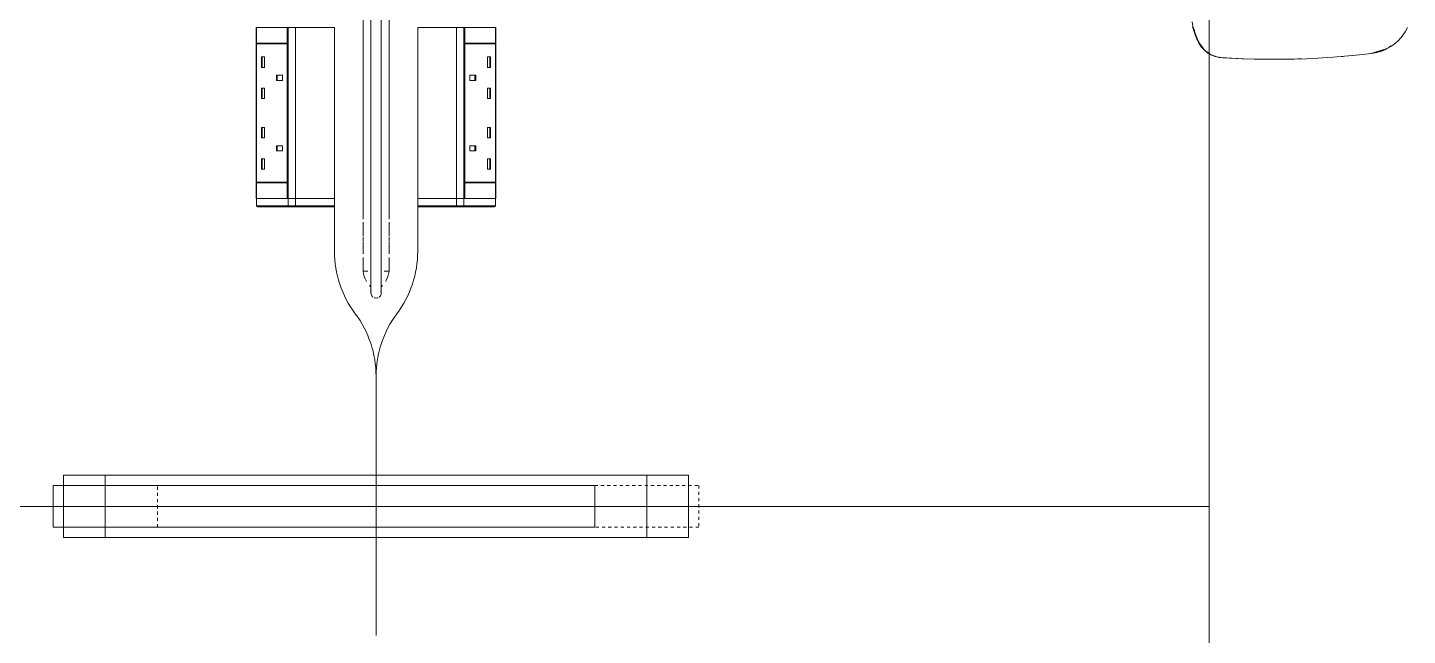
# Model space of a CAD drawing. Header units: millimetres. Extents: x 79795 to 317870, y -36033 to 97293.
# Drawn here: x 199713 to 201039, y 11952 to 12536 of the extents above; entities that cross this region are included whole.
import ezdxf

# ---------------------------------------------------------------- set-up
doc = ezdxf.new("R2010")
doc.units = ezdxf.units.MM
doc.header["$MEASUREMENT"] = 0
doc.linetypes.add('Dash', pattern=[6, 3, -3])
for name, color, linetype, lineweight in [('G-IMPT', 8, 'CONTINUOUS', 9), ('I-FURN', 8, 'CONTINUOUS', 9), ('I-FURN-HDLN', 8, 'Dash', 9)]:
    doc.layers.add(name, color=color, linetype=linetype, lineweight=lineweight)

msp = doc.modelspace()

# ---------------------------------------------------------------- linework, layer by layer
at = {"layer": 'G-IMPT'}
for p, q in [((200831.8, 12541.3), (200832.8, 12535.3)), ((200834.3, 12529.9), (200832.8, 12535.3)), ((201036.3, 12531.7), (201038.5, 12535.8)), ((200834.3, 12531), (200833.6, 12534.4)), ((200834.3, 12531), (200836.6, 12525.4)), ((200834.3, 12529.9), (200835.9, 12525.5)), ((200837.8, 12521.5), (200835.9, 12525.5)), ((200838.5, 12521), (200836.6, 12525.4)), ((201026.7, 12520.5), (201030.2, 12523.7)), ((201033.5, 12527.5), (201030.2, 12523.7)), ((201036.3, 12531.7), (201033.5, 12527.5)), ((200837.8, 12521.5), (200840.5, 12517.4)), ((200843.7, 12514.2), (200838.5, 12521)), ((200840.5, 12517.4), (200843.2, 12514.4)), ((200846.9, 12511.3), (200843.2, 12514.4)), ((200848.1, 12510.9), (200843.7, 12514.2)), ((200848.1, 12510.6), (200846.9, 12511.3)), ((200849.3, 12510), (200848.1, 12510.9)), ((200850.3, 12509.3), (200848.1, 12510.6)), ((200855.5, 12507.6), (200849.3, 12510)), ((200850.3, 12509.3), (200854, 12507.9)), ((200966.9, 12507.3), (200982, 12508.6)), ((200982, 12508.6), (200986.1, 12508.9)), ((200986.1, 12508.9), (201004.1, 12510.8)), ((201003.5, 12510.8), (201016, 12514.6)), ((201003.5, 12510.8), (201006.9, 12511.7)), ((201012.5, 12512.9), (201004.1, 12510.9)), ((201004.1, 12510.8), (201009.1, 12511.7)), ((201016, 12514.6), (201006.9, 12511.7)), ((201014, 12513.2), (201009.1, 12511.7)), ((201012.5, 12512.9), (201020.6, 12516.6)), ((201018.2, 12515), (201014, 12513.2)), ((201018.2, 12515), (201022.6, 12517.5)), ((201022.7, 12518.2), (201020.6, 12516.6)), ((201026.7, 12520.5), (201022.6, 12517.5)), ((200855.3, 12507.6), (200854, 12507.9)), ((200855.3, 12507.6), (200857.7, 12507.1)), ((200855.5, 12507.6), (200859.3, 12507)), ((200859.4, 12506.9), (200857.7, 12507.1)), ((200879.9, 12505.8), (200859.4, 12506.9)), ((200881.1, 12505.8), (200859.4, 12506.9)), ((200859.4, 12506.9), (200861, 12506.8)), ((200881.1, 12505.8), (200861, 12506.8)), ((200901.3, 12505.3), (200879.9, 12505.8)), ((200891.5, 12505.5), (200879.9, 12505.8)), ((200879.9, 12505.8), (200881.1, 12505.8)), ((200901.3, 12505.3), (200881.1, 12505.8)), ((200921.5, 12505.4), (200891.5, 12505.5)), ((200901.3, 12505.3), (200891.5, 12505.5)), ((200891.5, 12505.5), (200910.7, 12505.3)), ((200899.3, 12505.3), (200897.4, 12505.4)), ((200901.3, 12505.4), (200899.3, 12505.3)), ((200921.5, 12505.4), (200901.3, 12505.3)), ((200921.5, 12505.4), (200910.7, 12505.3)), ((200921.5, 12505.4), (200929.9, 12505.5)), ((200941.7, 12505.9), (200929.9, 12505.5)), ((200934.9, 12505.7), (200933.4, 12505.7)), ((200936.8, 12505.8), (200934.9, 12505.7)), ((200941.7, 12505.9), (200947.7, 12506.2)), ((200961.9, 12507), (200947.7, 12506.2)), ((200966.9, 12507.3), (200961.9, 12507)), ((200975.1, 12508), (200976.8, 12508.1))]:
    msp.add_line(p, q, dxfattribs=at)
at = {"layer": 'I-FURN'}
for p, q in [((200848.1, 12076), (200848.1, 13476)), ((200848.1, 13476), (200848.1, 12076)), ((200035.6, 12351.9), (200035.6, 13190.1)), ((200043.1, 13190.1), (200043.1, 12351.9)), ((200053.1, 12351.9), (200053.1, 13190.1)), ((200060.6, 13190.1), (200060.6, 12351.9)), ((199933.1, 12520.7), (199933.1, 12535.7)), ((199933.1, 12535.7), (199962.9, 12535.7)), ((199933.3, 12535.7), (199933.3, 12371.8)), ((199962.9, 12535.7), (199962.9, 12520.7)), ((199963.1, 12520.7), (199963.1, 12535.7)), ((199963.1, 12535.7), (199963.7, 12535.7)), ((199970.6, 12535.7), (199963.7, 12535.7)), ((199963.7, 12535.7), (199963.7, 12371.8)), ((200008.1, 12535.7), (199970.6, 12535.7)), ((199970.6, 12535.7), (199970.6, 12371.8)), ((200008.1, 12371.8), (200008.1, 12535.7)), ((200008.1, 12535.7), (200008.1, 12371.8)), ((200088.1, 12535.7), (200088.1, 12371.8)), ((200088.1, 12371.8), (200088.1, 12535.7)), ((200125.5, 12535.7), (200088.1, 12535.7)), ((200125.5, 12371.8), (200125.5, 12535.7)), ((200132.5, 12535.7), (200125.5, 12535.7)), ((200133.3, 12535.7), (200130.8, 12535.7)), ((200132.5, 12371.8), (200132.5, 12535.7)), ((200132.5, 12535.7), (200133.1, 12535.7)), ((200133.1, 12535.7), (200133.1, 12520.7)), ((200133.3, 12520.7), (200133.3, 12535.7)), ((200133.3, 12535.7), (200163.1, 12535.7)), ((200162.9, 12371.8), (200162.9, 12535.7)), ((200163.1, 12535.7), (200163.1, 12520.7)), ((200831.8, 12535.9), (200832.6, 12535.5)), ((200832.6, 12535.5), (200833.4, 12535)), ((199962.9, 12520.7), (199933.1, 12520.7)), ((199933.1, 12520.2), (199962.9, 12520.2)), ((199933.1, 12387.2), (199933.1, 12520.2)), ((199933.4, 12520.2), (199933.4, 12520.7)), ((199962.9, 12520.2), (199962.9, 12387.2)), ((199963.1, 12387.2), (199963.1, 12520.2)), ((200133.1, 12520.2), (200133.1, 12387.2)), ((200163.1, 12520.7), (200133.3, 12520.7)), ((200133.3, 12387.2), (200133.3, 12520.2)), ((200163.1, 12520.2), (200133.3, 12520.2)), ((200162.7, 12520.7), (200162.7, 12520.2)), ((200163.1, 12520.2), (200163.1, 12387.2)), ((199938.1, 12507.6), (199938.1, 12497.6)), ((199938.1, 12507.6), (199940.9, 12507.6)), ((199938.1, 12497.6), (199940.9, 12497.6)), ((199938.8, 12507.6), (199938.8, 12497.6)), ((199940.9, 12507.6), (199940.9, 12497.6)), ((200158.1, 12507.6), (200155.2, 12507.6)), ((200155.2, 12497.6), (200155.2, 12507.6)), ((200158.1, 12497.6), (200155.2, 12497.6)), ((200157.4, 12497.6), (200157.4, 12507.6)), ((200158.1, 12497.6), (200158.1, 12507.6)), ((199952.4, 12490.1), (199952.4, 12485.1)), ((199958.2, 12490.1), (199952.4, 12490.1)), ((199952.4, 12485.1), (199958.2, 12485.1)), ((199953.2, 12490.1), (199953.2, 12485.1)), ((199958.2, 12485.1), (199958.2, 12490.1)), ((200143.8, 12490.1), (200138, 12490.1)), ((200138, 12485.1), (200138, 12490.1)), ((200143.8, 12485.1), (200138, 12485.1)), ((200143, 12485.1), (200143, 12490.1)), ((200143.8, 12485.1), (200143.8, 12490.1)), ((199938.1, 12477.6), (199938.1, 12467.6)), ((199938.1, 12477.6), (199940.9, 12477.6)), ((199938.8, 12477.6), (199938.8, 12467.6)), ((199940.9, 12477.6), (199940.9, 12467.6)), ((200158.1, 12477.6), (200155.2, 12477.6)), ((200155.2, 12467.6), (200155.2, 12477.6)), ((200157.4, 12467.6), (200157.4, 12477.6)), ((200158.1, 12467.6), (200158.1, 12477.6)), ((199938.1, 12467.6), (199940.9, 12467.6)), ((200158.1, 12467.6), (200155.2, 12467.6)), ((199938.1, 12439.8), (199938.1, 12429.8)), ((199938.1, 12439.8), (199940.9, 12439.8)), ((199938.1, 12429.8), (199940.9, 12429.8)), ((199938.8, 12439.8), (199938.8, 12429.8)), ((199940.9, 12439.8), (199940.9, 12429.8)), ((200158.1, 12439.8), (200155.2, 12439.8)), ((200155.2, 12429.8), (200155.2, 12439.8)), ((200158.1, 12429.8), (200155.2, 12429.8)), ((200157.4, 12429.8), (200157.4, 12439.8)), ((200158.1, 12429.8), (200158.1, 12439.8)), ((199952.4, 12422.3), (199952.4, 12417.3)), ((199952.4, 12422.3), (199958.2, 12422.3)), ((199952.4, 12417.3), (199958.2, 12417.3)), ((199953.2, 12422.3), (199953.2, 12417.3)), ((199958.2, 12422.3), (199958.2, 12417.3)), ((200138, 12422.3), (200138, 12417.3)), ((200143.8, 12422.3), (200138, 12422.3)), ((200138, 12417.3), (200143.8, 12417.3)), ((200143, 12417.3), (200143, 12422.3)), ((200143.8, 12417.3), (200143.8, 12422.3)), ((199938.1, 12409.8), (199938.1, 12399.8)), ((199938.1, 12409.8), (199940.9, 12409.8)), ((199938.8, 12409.8), (199938.8, 12399.8)), ((199940.9, 12409.8), (199940.9, 12399.8)), ((200158.1, 12409.8), (200155.2, 12409.8)), ((200155.2, 12399.8), (200155.2, 12409.8)), ((200157.4, 12399.8), (200157.4, 12409.8)), ((200158.1, 12399.8), (200158.1, 12409.8)), ((199938.1, 12399.8), (199940.9, 12399.8)), ((200158.1, 12399.8), (200155.2, 12399.8)), ((199933.1, 12387.2), (199962.9, 12387.2)), ((199933.1, 12386.7), (199962.9, 12386.7)), ((199933.1, 12371.7), (199933.1, 12386.7)), ((199933.4, 12386.7), (199933.4, 12387.2)), ((199962.9, 12386.7), (199962.9, 12371.7)), ((199963.1, 12371.8), (199963.1, 12386.7)), ((200133.1, 12386.7), (200133.1, 12371.8)), ((200163.1, 12387.2), (200133.3, 12387.2)), ((200133.3, 12371.7), (200133.3, 12386.7)), ((200133.3, 12386.7), (200163.1, 12386.7)), ((200162.7, 12387.2), (200162.7, 12386.7)), ((200163.1, 12386.7), (200163.1, 12371.7)), ((199962.9, 12371.7), (199933.1, 12371.7)), ((199933.3, 12371.7), (199933.3, 12364.7)), ((199933.4, 12371.7), (199933.3, 12371.7)), ((199933.3, 12371.7), (199933.3, 12364.7)), ((199933.3, 12371.7), (199933.3, 12364.7)), ((199933.4, 12364.7), (199933.3, 12364.7)), ((199933.4, 12364.7), (199933.4, 12371.7)), ((199963.7, 12371.7), (199933.4, 12371.7)), ((199963.7, 12364.7), (199933.4, 12364.7)), ((199933.6, 12363.9), (199933.6, 12363.9)), ((199934.3, 12363.7), (199964.5, 12363.7)), ((199934.3, 12363.7), (199964.5, 12363.7)), ((199962.9, 12371.7), (199965.3, 12371.7)), ((199963.7, 12371.8), (199963.1, 12371.8)), ((199963.7, 12371.8), (199970.6, 12371.8)), ((199963.7, 12364.7), (199963.7, 12371.7)), ((199970.6, 12371.7), (199963.7, 12371.7)), ((199970.6, 12364.7), (199963.7, 12364.7)), ((200003.1, 12363.7), (199964.5, 12363.7)), ((199964.5, 12363.7), (199970.1, 12363.7)), ((199970.1, 12363.7), (200007.1, 12363.7)), ((199970.6, 12371.8), (200008.1, 12371.8)), ((199970.6, 12364.7), (199970.6, 12371.7)), ((200008.1, 12371.7), (199970.6, 12371.7)), ((200008.1, 12364.7), (199970.6, 12364.7)), ((200003.1, 12364.7), (200003.1, 12363.7)), ((200007.1, 12363.7), (200003.1, 12363.7)), ((200007.1, 12363.7), (200007.1, 12363.7)), ((200008.1, 12364.7), (200008.1, 12371.7)), ((200008.1, 12364.7), (200008.1, 12371.7)), ((200008.1, 12321), (200008.1, 12364.7)), ((200008.1, 12364.7), (200008.1, 12321)), ((200088.1, 12371.8), (200125.5, 12371.8)), ((200088.1, 12371.7), (200088.1, 12364.7)), ((200088.1, 12364.7), (200088.1, 12371.7)), ((200125.5, 12371.7), (200088.1, 12371.7)), ((200088.1, 12364.7), (200088.1, 12321)), ((200088.1, 12321), (200088.1, 12364.7)), ((200125.5, 12364.7), (200088.1, 12364.7)), ((200093.1, 12363.7), (200089.1, 12363.7)), ((200089.1, 12363.7), (200126.1, 12363.7)), ((200093.1, 12363.7), (200093.1, 12364.7)), ((200131.6, 12363.7), (200093.1, 12363.7)), ((200125.5, 12371.8), (200132.5, 12371.8)), ((200125.5, 12364.7), (200125.5, 12371.7)), ((200132.5, 12371.7), (200125.5, 12371.7)), ((200132.5, 12364.7), (200125.5, 12364.7)), ((200126.1, 12363.7), (200131.6, 12363.7)), ((200131.6, 12363.7), (200161.9, 12363.7)), ((200131.6, 12363.7), (200161.9, 12363.7)), ((200133.1, 12371.8), (200132.5, 12371.8)), ((200132.5, 12364.7), (200132.5, 12371.7)), ((200162.7, 12371.7), (200132.5, 12371.7)), ((200162.7, 12364.7), (200132.5, 12364.7)), ((200163.1, 12371.7), (200133.3, 12371.7)), ((200162.6, 12363.9), (200162.6, 12363.9)), ((200162.7, 12364.7), (200162.7, 12371.7)), ((200162.9, 12371.7), (200162.7, 12371.7)), ((200162.9, 12364.7), (200162.7, 12364.7)), ((200162.9, 12364.7), (200162.9, 12371.7)), ((200162.9, 12364.7), (200162.9, 12371.7)), ((200162.9, 12371.7), (200162.9, 12364.7)), ((200043.1, 12351.9), (200043.1, 12349)), ((200053.1, 12351.1), (200053.1, 12351.9)), ((200053.1, 12348.3), (200053.1, 12351.1)), ((200035.6, 12335.7), (200035.6, 12348.9)), ((200043.1, 12349), (200043.1, 12346.2)), ((200043.1, 12346.2), (200043.1, 12343.4)), ((200043.1, 12343.4), (200043.1, 12340.6)), ((200043.1, 12340.6), (200043.1, 12337.8)), ((200043.1, 12337.8), (200043.1, 12335)), ((200053.1, 12345.5), (200053.1, 12348.3)), ((200053.1, 12342.6), (200053.1, 12345.5)), ((200053.1, 12339.8), (200053.1, 12342.6)), ((200053.1, 12337), (200053.1, 12339.8)), ((200053.1, 12334.3), (200053.1, 12337)), ((200060.6, 12348.9), (200060.6, 12335.7)), ((200035.6, 12330.7), (200035.6, 12334.8)), ((200035.6, 12318.5), (200035.6, 12330)), ((200043.1, 12335), (200043.1, 12332.3)), ((200043.1, 12332.3), (200043.1, 12329.6)), ((200043.1, 12329.6), (200043.1, 12326.9)), ((200043.1, 12326.9), (200043.1, 12324.3)), ((200043.1, 12324.3), (200043.1, 12321.7)), ((200053.1, 12331.6), (200053.1, 12334.3)), ((200053.1, 12328.8), (200053.1, 12331.6)), ((200053.1, 12326.2), (200053.1, 12328.8)), ((200053.1, 12323.6), (200053.1, 12326.2)), ((200053.1, 12321), (200053.1, 12323.6)), ((200060.6, 12334.8), (200060.6, 12330.7)), ((200060.6, 12330), (200060.6, 12318.5)), ((200035.6, 12306.9), (200035.6, 12314.9)), ((200043.1, 12321.7), (200043.1, 12319.1)), ((200043.1, 12319.1), (200043.1, 12316.6)), ((200043.1, 12316.6), (200043.1, 12314.2)), ((200043.1, 12314.2), (200043.1, 12311.8)), ((200043.1, 12311.8), (200043.1, 12309.5)), ((200053.1, 12318.5), (200053.1, 12321)), ((200053.1, 12316), (200053.1, 12318.5)), ((200053.1, 12313.6), (200053.1, 12316)), ((200053.1, 12311.2), (200053.1, 12313.6)), ((200053.1, 12308.9), (200053.1, 12311.2)), ((200060.6, 12314.9), (200060.6, 12306.9)), ((200035.6, 12305.7), (200035.6, 12306.6)), ((200035.6, 12301.9), (200035.6, 12305.3)), ((200035.6, 12301.9), (200040.1, 12301.9)), ((200043.1, 12309.5), (200043.1, 12307.3)), ((200043.1, 12307.3), (200043.1, 12305.1)), ((200043.1, 12305.1), (200043.1, 12303)), ((200043.1, 12303), (200043.1, 12301)), ((200043.1, 12301), (200043.1, 12299.1)), ((200043.1, 12299.1), (200043.1, 12297.2)), ((200043.1, 12297.2), (200043.1, 12295.5)), ((200053.1, 12306.7), (200053.1, 12308.9)), ((200053.1, 12304.6), (200053.1, 12306.7)), ((200053.1, 12302.5), (200053.1, 12304.6)), ((200053.1, 12300.5), (200053.1, 12302.5)), ((200053.1, 12298.6), (200053.1, 12300.5)), ((200053.1, 12296.7), (200053.1, 12298.6)), ((200053.1, 12295), (200053.1, 12296.7)), ((200056, 12301.9), (200060.6, 12301.9)), ((200060.6, 12306.6), (200060.6, 12305.7)), ((200060.6, 12305.3), (200060.6, 12301.9)), ((200043.1, 12295.5), (200043.1, 12293.8)), ((200043.1, 12293.8), (200043.1, 12292.2)), ((200043.1, 12292.2), (200043.1, 12290.7)), ((200043.1, 12290.7), (200043.1, 12289.3)), ((200043.1, 12289.3), (200043.1, 12288.1)), ((200043.1, 12288.1), (200043.1, 12286.9)), ((200043.1, 12286.9), (200043.1, 12285.8)), ((200043.1, 12285.8), (200043.1, 12284.8)), ((200043.1, 12284.8), (200043.1, 12283.9)), ((200043.1, 12283.9), (200043.1, 12283.2)), ((200043.1, 12283.2), (200043.1, 12282.5)), ((200053.1, 12293.4), (200053.1, 12295)), ((200053.1, 12291.8), (200053.1, 12293.4)), ((200053.1, 12290.3), (200053.1, 12291.8)), ((200053.1, 12289), (200053.1, 12290.3)), ((200053.1, 12287.7), (200053.1, 12289)), ((200053.1, 12286.6), (200053.1, 12287.7)), ((200053.1, 12285.5), (200053.1, 12286.6)), ((200053.1, 12284.6), (200053.1, 12285.5)), ((200053.1, 12283.7), (200053.1, 12284.6)), ((200053.1, 12283), (200053.1, 12283.7)), ((200043.1, 12282.5), (200043.1, 12282)), ((200043.1, 12282), (200043.1, 12281.6)), ((200043.1, 12281.6), (200043.1, 12281.3)), ((200043.1, 12281.3), (200043.1, 12281.1)), ((200043.1, 12281.1), (200043.1, 12281)), ((200043.1, 12281), (200043.1, 12281)), ((200053.1, 12282.4), (200053.1, 12283)), ((200053.1, 12281.9), (200053.1, 12282.4)), ((200053.1, 12281.5), (200053.1, 12281.9)), ((200053.1, 12281.2), (200053.1, 12281.5)), ((200053.1, 12281), (200053.1, 12281.2)), ((200053.1, 12281), (200053.1, 12281)), ((200048.1, 12201), (200048.1, 12076)), ((200048.1, 12076), (200048.1, 12201)), ((200048.1, 12076), (200048.1, 12201)), ((200048.1, 12201), (200048.1, 12076)), ((199788.1, 12106), (199748.1, 12106)), ((199748.1, 12106), (200348.1, 12106)), ((199748.1, 12106), (199748.1, 12046)), ((199748.1, 12106), (199748.1, 12096)), ((200308.1, 12106), (199788.1, 12106)), ((199788.1, 12106), (199788.1, 12096)), ((199788.1, 12106), (199788.1, 12046)), ((200348.1, 12106), (200308.1, 12106)), ((200308.1, 12106), (200308.1, 12046)), ((200308.1, 12106), (200308.1, 12046)), ((200348.1, 12046), (200348.1, 12106)), ((200348.1, 12106), (200348.1, 12046)), ((199748.1, 12096), (199738.1, 12096)), ((199738.1, 12096), (199738.1, 12056)), ((200258.1, 12096), (199748.1, 12096)), ((200258.1, 12056), (200258.1, 12096)), ((200048.1, 12076), (199248.1, 12076)), ((199248.1, 12076), (200048.1, 12076)), ((199248.1, 12076), (200048.1, 12076)), ((200048.1, 12076), (199248.1, 12076)), ((200048.1, 12076), (200048.1, 11952.1)), ((200848.1, 12076), (200048.1, 12076)), ((200048.1, 12076), (200848.1, 12076)), ((200048.1, 11952.1), (200048.1, 12076)), ((200048.1, 11952.1), (200048.1, 12076)), ((200048.1, 12076), (200048.1, 11952.1)), ((200048.1, 12076), (200848.1, 12076)), ((200848.1, 12076), (200048.1, 12076)), ((200848.1, 10676), (200848.1, 12076)), ((200848.1, 12076), (200848.1, 10676)), ((199738.1, 12056), (199748.1, 12056)), ((199748.1, 12056), (199748.1, 12046)), ((199748.1, 12056), (200258.1, 12056)), ((200348.1, 12046), (199748.1, 12046)), ((199748.1, 12046), (199788.1, 12046)), ((199788.1, 12056), (199788.1, 12046)), ((199788.1, 12046), (200308.1, 12046)), ((200308.1, 12046), (200348.1, 12046))]:
    msp.add_line(p, q, dxfattribs=at)
at = {"layer": 'I-FURN', "flags": 128}
for points in [[(199933.4, 12364.2), (199933.4, 12364.2), (199933.4, 12364.2), (199933.3, 12364.3), (199933.3, 12364.3), (199933.3, 12364.3), (199933.3, 12364.4), (199933.3, 12364.4), (199933.3, 12364.5), (199933.3, 12364.5), (199933.3, 12364.5), (199933.3, 12364.6), (199933.3, 12364.6), (199933.3, 12364.7), (199933.3, 12364.7)], [(199964.5, 12363.7), (199964.6, 12363.7), (199964.7, 12363.7), (199964.8, 12363.7), (199964.9, 12363.7), (199965.1, 12363.7), (199965.2, 12363.7), (199965.3, 12363.7), (199965.4, 12363.7), (199965.6, 12363.7), (199965.7, 12363.7), (199965.8, 12363.7), (199966, 12363.7), (199966.1, 12363.7), (199966.3, 12363.7), (199966.4, 12363.7), (199966.6, 12363.7), (199966.7, 12363.7), (199966.9, 12363.7), (199967, 12363.7), (199967.2, 12363.7), (199967.3, 12363.7), (199967.5, 12363.7), (199967.6, 12363.7), (199967.8, 12363.7), (199968, 12363.7), (199968.1, 12363.7), (199968.3, 12363.7), (199968.4, 12363.7), (199968.6, 12363.7), (199968.8, 12363.7), (199968.9, 12363.7), (199969.1, 12363.7), (199969.2, 12363.7), (199969.4, 12363.7), (199969.5, 12363.7), (199969.7, 12363.7), (199969.8, 12363.7), (199969.9, 12363.7), (199970.1, 12363.7)], [(199970.1, 12363.7), (199972.8, 12363.7), (199975.5, 12363.7), (199978.2, 12363.7), (199980.7, 12363.7), (199983.1, 12363.7), (199985.4, 12363.7), (199987.7, 12363.7), (199989.8, 12363.7), (199991.8, 12363.7), (199993.7, 12363.7), (199995.5, 12363.7), (199997.2, 12363.7), (199998.7, 12363.7), (200000.1, 12363.7), (200001.4, 12363.7), (200002.6, 12363.7), (200003.7, 12363.7), (200004.6, 12363.7), (200005.4, 12363.7), (200006, 12363.7), (200006.5, 12363.7), (200006.9, 12363.7), (200007.1, 12363.7)], [(200007.1, 12363.7), (200007.1, 12363.7), (200007.1, 12363.7), (200007.1, 12363.7), (200007, 12363.7), (200007, 12363.7), (200007, 12363.7), (200006.9, 12363.7), (200006.9, 12363.7), (200006.8, 12363.7), (200006.8, 12363.7), (200006.7, 12363.7), (200006.6, 12363.7), (200006.6, 12363.7), (200006.5, 12363.7), (200006.4, 12363.7), (200006.3, 12363.7), (200006.2, 12363.7), (200006.1, 12363.7), (200006, 12363.7), (200005.9, 12363.7), (200005.8, 12363.7), (200005.6, 12363.7), (200005.5, 12363.7), (200005.4, 12363.7), (200005.3, 12363.7), (200005.1, 12363.7), (200005, 12363.7), (200004.8, 12363.7), (200004.7, 12363.7), (200004.5, 12363.7), (200004.4, 12363.7), (200004.2, 12363.7), (200004.1, 12363.7), (200003.9, 12363.7), (200003.8, 12363.7), (200003.6, 12363.7), (200003.5, 12363.7), (200003.3, 12363.7), (200003.1, 12363.7), (200003.1, 12363.7)], [(200008.1, 12364.7), (200008.1, 12364.6), (200008.1, 12364.6), (200008.1, 12364.6), (200008.1, 12364.5), (200008.1, 12364.5), (200008.1, 12364.4), (200008.1, 12364.4), (200008, 12364.4), (200008, 12364.3), (200008, 12364.3), (200008, 12364.2), (200008, 12364.2), (200008, 12364.2), (200007.9, 12364.1), (200007.9, 12364.1), (200007.9, 12364.1), (200007.9, 12364), (200007.9, 12364), (200007.8, 12364), (200007.8, 12364), (200007.8, 12363.9), (200007.7, 12363.9), (200007.7, 12363.9), (200007.7, 12363.9), (200007.6, 12363.8), (200007.6, 12363.8), (200007.6, 12363.8), (200007.5, 12363.8), (200007.5, 12363.8), (200007.5, 12363.7), (200007.4, 12363.7), (200007.4, 12363.7), (200007.3, 12363.7), (200007.3, 12363.7), (200007.3, 12363.7), (200007.2, 12363.7), (200007.2, 12363.7), (200007.2, 12363.7), (200007.1, 12363.7), (200007.1, 12363.7)], [(200089.1, 12363.7), (200089, 12363.7), (200089, 12363.7), (200089, 12363.7), (200088.9, 12363.7), (200088.9, 12363.7), (200088.8, 12363.7), (200088.8, 12363.7), (200088.8, 12363.7), (200088.7, 12363.7), (200088.7, 12363.8), (200088.7, 12363.8), (200088.6, 12363.8), (200088.6, 12363.8), (200088.5, 12363.8), (200088.5, 12363.8), (200088.5, 12363.9), (200088.5, 12363.9), (200088.4, 12363.9), (200088.4, 12363.9), (200088.4, 12364), (200088.3, 12364), (200088.3, 12364), (200088.3, 12364.1), (200088.3, 12364.1), (200088.2, 12364.1), (200088.2, 12364.2), (200088.2, 12364.2), (200088.2, 12364.2), (200088.2, 12364.3), (200088.1, 12364.3), (200088.1, 12364.3), (200088.1, 12364.4), (200088.1, 12364.4), (200088.1, 12364.5), (200088.1, 12364.5), (200088.1, 12364.5), (200088.1, 12364.6), (200088.1, 12364.6), (200088.1, 12364.7), (200088.1, 12364.7)], [(200093.1, 12363.7), (200092.9, 12363.7), (200092.8, 12363.7), (200092.6, 12363.7), (200092.4, 12363.7), (200092.3, 12363.7), (200092.1, 12363.7), (200092, 12363.7), (200091.8, 12363.7), (200091.7, 12363.7), (200091.5, 12363.7), (200091.4, 12363.7), (200091.2, 12363.7), (200091.1, 12363.7), (200091, 12363.7), (200090.8, 12363.7), (200090.7, 12363.7), (200090.6, 12363.7), (200090.4, 12363.7), (200090.3, 12363.7), (200090.2, 12363.7), (200090.1, 12363.7), (200090, 12363.7), (200089.9, 12363.7), (200089.8, 12363.7), (200089.7, 12363.7), (200089.6, 12363.7), (200089.6, 12363.7), (200089.5, 12363.7), (200089.4, 12363.7), (200089.4, 12363.7), (200089.3, 12363.7), (200089.2, 12363.7), (200089.2, 12363.7), (200089.2, 12363.7), (200089.1, 12363.7), (200089.1, 12363.7), (200089.1, 12363.7), (200089.1, 12363.7), (200089.1, 12363.7)], [(200089.1, 12363.7), (200089.1, 12363.7), (200089.1, 12363.7)], [(200089.1, 12363.7), (200089.4, 12363.7), (200089.8, 12363.7), (200090.3, 12363.7), (200091, 12363.7), (200091.8, 12363.7), (200092.8, 12363.7), (200093.9, 12363.7), (200095.1, 12363.7), (200096.4, 12363.7), (200097.9, 12363.7), (200099.4, 12363.7), (200101.1, 12363.7), (200103, 12363.7), (200104.9, 12363.7), (200106.9, 12363.7), (200109.1, 12363.7), (200111.4, 12363.7), (200113.7, 12363.7), (200116.2, 12363.7), (200118.7, 12363.7), (200121.3, 12363.7), (200124.1, 12363.7), (200126.1, 12363.7)], [(200126.1, 12363.7), (200126.2, 12363.7), (200126.4, 12363.7), (200126.5, 12363.7), (200126.7, 12363.7), (200126.8, 12363.7), (200127, 12363.7), (200127.1, 12363.7), (200127.3, 12363.7), (200127.4, 12363.7), (200127.6, 12363.7), (200127.7, 12363.7), (200127.9, 12363.7), (200128.1, 12363.7), (200128.2, 12363.7), (200128.4, 12363.7), (200128.5, 12363.7), (200128.7, 12363.7), (200128.8, 12363.7), (200129, 12363.7), (200129.2, 12363.7), (200129.3, 12363.7), (200129.5, 12363.7), (200129.6, 12363.7), (200129.8, 12363.7), (200129.9, 12363.7), (200130.1, 12363.7), (200130.2, 12363.7), (200130.4, 12363.7), (200130.5, 12363.7), (200130.6, 12363.7), (200130.8, 12363.7), (200130.9, 12363.7), (200131, 12363.7), (200131.1, 12363.7), (200131.2, 12363.7), (200131.3, 12363.7), (200131.5, 12363.7), (200131.6, 12363.7), (200131.6, 12363.7)], [(200162.9, 12364.7), (200162.9, 12364.6), (200162.9, 12364.6), (200162.9, 12364.6), (200162.9, 12364.5), (200162.9, 12364.5), (200162.9, 12364.4), (200162.9, 12364.4), (200162.9, 12364.4), (200162.9, 12364.3), (200162.8, 12364.3), (200162.8, 12364.2), (200162.8, 12364.2), (200162.8, 12364.2)]]:
    msp.add_lwpolyline(points, dxfattribs=at)
at = {"layer": 'I-FURN'}
for centre, radius, start, end in [((200108.1, 12321), 100, 180, 216.8699), ((200108.1, 12321), 100, 180, 216.8699), ((199988.1, 12321), 100, 323.1301, 0), ((199988.1, 12321), 100, 323.1301, 0), ((200059.1, 12304.2), 23.6, 185.6664, 210.8564), ((200037.1, 12304.2), 23.6, 329.1436, 354.3336), ((200048.1, 12293.8), 8.51, 223.4514, 234.4595), ((200048.1, 12293.8), 8.51, 305.5405, 316.5486), ((200048.1, 12281), 5, 158.1748, 232.7249), ((200048.1, 12281), 5, 247.635, 292.365), ((200048.1, 12281), 5, 307.2751, 21.8252), ((199948.1, 12201), 100, 0, 36.8699), ((199948.1, 12201), 100, 0, 36.8699), ((200148.1, 12201), 100, 143.1301, 180), ((200148.1, 12201), 100, 143.1301, 180)]:
    msp.add_arc(centre, radius, start, end, dxfattribs=at)
for centre, major_axis, ratio, start_param, end_param in [((199934.3, 12364.7), (0, -1), 0.819152, 4.712389, 6.283185), ((199964.5, 12364.7), (0, -1), 0.819152, 4.712389, 6.283185), ((199970.1, 12364.7), (0, -1), 0.56467, 0, 1.570796), ((200007.1, 12364.7), (0, -1), 0.998113, 0, 1.570796), ((200089.1, 12364.7), (0, 1), 0.998113, 1.570796, 3.141593), ((200126.1, 12364.7), (0, 1), 0.56467, 1.570796, 3.141593), ((200131.6, 12364.7), (0, 1), 0.819152, 3.141593, 4.712389), ((200161.9, 12364.7), (0, -1), 0.819152, 0, 1.570796)]:
    msp.add_ellipse(centre, major_axis=major_axis, ratio=ratio, start_param=start_param, end_param=end_param, dxfattribs=at)
at = {"layer": 'I-FURN-HDLN'}
for p, q in [((199838.1, 12096), (200358.1, 12096)), ((199838.1, 12056), (199838.1, 12096)), ((200358.1, 12096), (200358.1, 12056)), ((200358.1, 12056), (199838.1, 12056))]:
    msp.add_line(p, q, dxfattribs=at)

doc.saveas('drawing.dxf')
